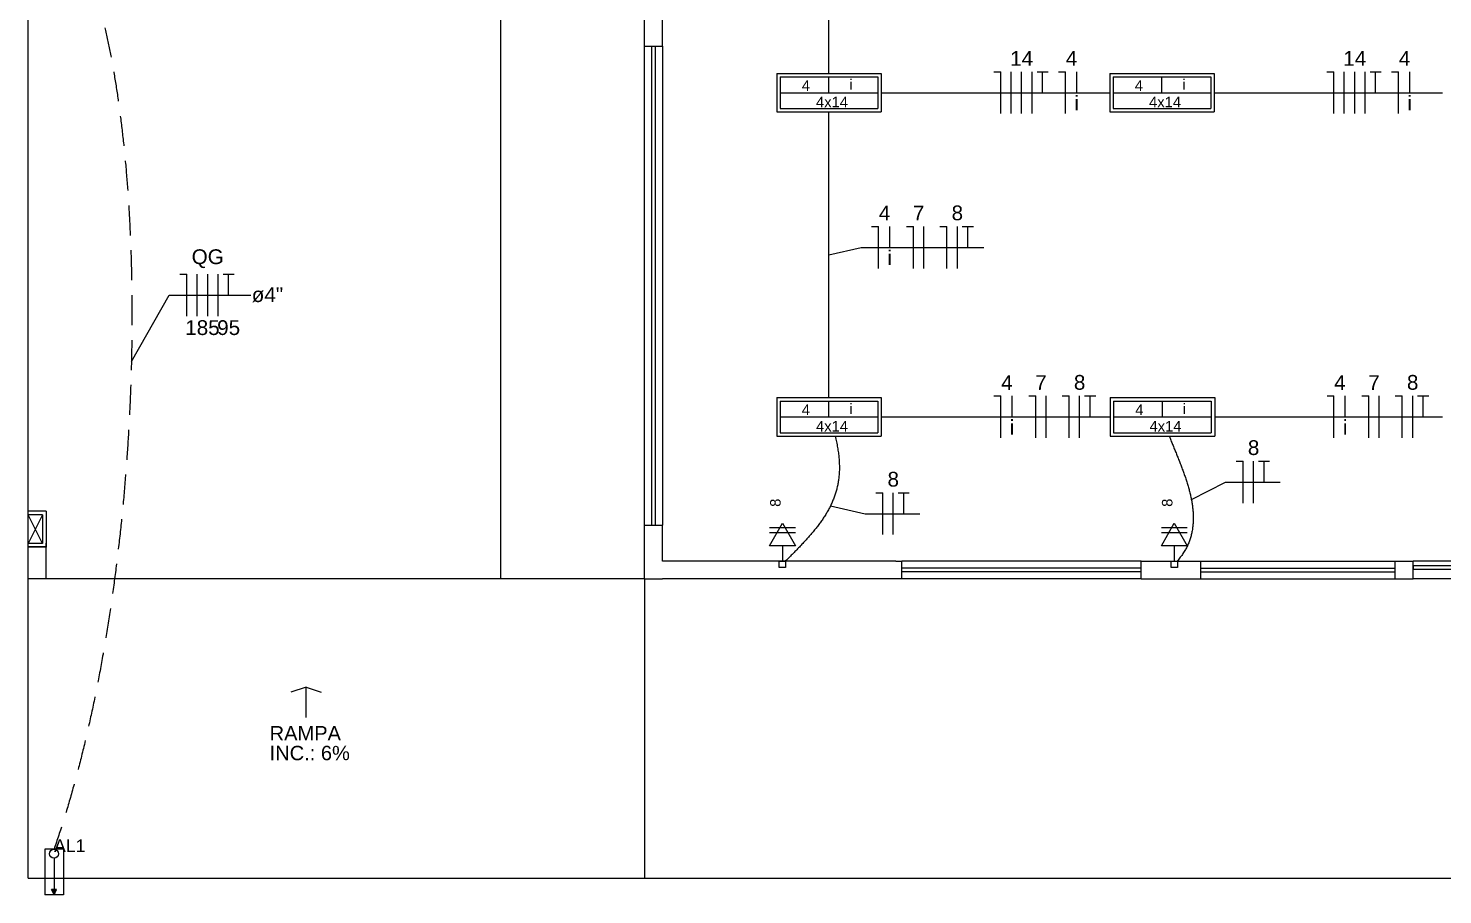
# Model space of a CAD drawing. Extents: x -47 to 87, y -70 to 0.
# Drawn here: x -44 to -20.36, y -70.27 to -55.8 of the extents above; entities that cross this region are included whole.
import ezdxf

# ---------------------------------------------------------------- set-up
doc = ezdxf.new("R2010")
doc.units = 0
doc.header["$MEASUREMENT"] = 0
doc.linetypes.add('DASHED', pattern=[0.75, 0.5, -0.25])
doc.layers.get('0').update_dxf_attribs({"linetype": 'CONTINUOUS'})
for name, color, linetype in [('1', 1, 'CONTINUOUS'), ('EL-CONDUTOS', 4, 'CONTINUOUS'), ('EL-FIOS', 9, 'CONTINUOUS'), ('EL-TEXTOS_FIOS', 7, 'CONTINUOUS'), ('EL-TEXTOS_PONTOS', 3, 'CONTINUOUS'), ('EQUIP', 7, 'CONTINUOUS'), ('P-SIMBOL', 3, 'CONTINUOUS'), ('PAREDES', 6, 'CONTINUOUS'), ('TEXTOS', 3, 'CONTINUOUS')]:
    doc.layers.add(name, color=color, linetype=linetype)
doc.styles.add('ARIAL', font='')
doc.styles.get('ARIAL').set_extended_font_data('Arial')

msp = doc.modelspace()

# ---------------------------------------------------------------- hatches: boundary and pattern name
at = {"layer": 'P-SIMBOL', "linetype": 'CONTINUOUS'}
msp.add_hatch(color=256, dxfattribs=at).paths.add_polyline_path([(-43.57, -70.275), (-43.53, -70.188), (-43.61, -70.188)])

# ---------------------------------------------------------------- linework, layer by layer
for p, q in [((-33.7, -64.1), (-33.7, -56.1)), ((-33.58, -64.1), (-33.58, -56.1)), ((-33.52, -56.1), (-33.52, -64.1)), ((-33.4, -56.1), (-33.4, -64.1)), ((-25.4, -64.7), (-29.4, -64.7)), ((-24.4, -64.7), (-21.15, -64.7)), ((-44, -70), (-44, -65)), ((-33.7, -65), (-33.7, -70)), ((-25.4, -64.82), (-29.4, -64.82)), ((-25.4, -64.88), (-29.4, -64.88)), ((-25.4, -65), (-29.4, -65)), ((-24.4, -64.82), (-21.15, -64.82)), ((-24.4, -64.88), (-21.15, -64.88)), ((-24.4, -65), (-21.15, -65)), ((-12.85, -65), (-20.85, -65)), ((-44, -70), (0, -70))]:
    msp.add_line(p, q)
at = {"color": 8}
for p, q in [((-12.85, -64.7), (-20.85, -64.7)), ((-12.85, -65), (-20.85, -65))]:
    msp.add_line(p, q, dxfattribs=at)
msp.add_lwpolyline([(-18.85, -64.779), (-20.85, -64.779), (-20.85, -64.838), (-18.85, -64.838), (-18.85, -64.779)], close=True)
at = {"layer": '1'}
for p, q in [((-36.1, -65), (-36.1, -40.1)), ((-43.76, -63.927), (-44, -64.407)), ((-43.76, -64.407), (-44, -63.927)), ((-33.7, -65), (-43.7, -65))]:
    msp.add_line(p, q, dxfattribs=at)
at = {"layer": 'EL-CONDUTOS', "linetype": 'CONTINUOUS'}
for points, knots in [([(-30.617, -56.554), (-30.617, -56.48), (-30.617, -56.337), (-30.617, -56.127), (-30.617, -55.93), (-30.617, -55.744), (-30.617, -55.568), (-30.617, -55.401), (-30.617, -55.243), (-30.617, -55.092), (-30.617, -54.948), (-30.617, -54.809), (-30.617, -54.675), (-30.617, -54.545), (-30.617, -54.417), (-30.617, -54.291), (-30.617, -54.167), (-30.617, -54.042), (-30.617, -53.916), (-30.617, -53.789), (-30.617, -53.658), (-30.617, -53.524), (-30.617, -53.386), (-30.617, -53.241), (-30.617, -53.091), (-30.617, -52.932), (-30.617, -52.766), (-30.617, -52.59), (-30.617, -52.404), (-30.617, -52.206), (-30.617, -51.997), (-30.617, -51.853), (-30.617, -51.779)], [0, 0, 0, 0, 0.222141, 0.431254, 0.628271, 0.814122, 0.989737, 1.156047, 1.313982, 1.464473, 1.608451, 1.746846, 1.880588, 2.010609, 2.137838, 2.263207, 2.387645, 2.512083, 2.637452, 2.764683, 2.894705, 3.02845, 3.166848, 3.31083, 3.461325, 3.619265, 3.78558, 3.961201, 4.147058, 4.344082, 4.553203, 4.775352, 4.775352, 4.775352, 4.775352]), ([(-29.74, -56.875), (-29.685, -56.875), (-29.578, -56.875), (-29.421, -56.875), (-29.271, -56.875), (-29.128, -56.875), (-28.991, -56.875), (-28.86, -56.875), (-28.733, -56.875), (-28.611, -56.875), (-28.493, -56.875), (-28.378, -56.875), (-28.265, -56.875), (-28.156, -56.875), (-28.047, -56.875), (-27.94, -56.875), (-27.833, -56.875), (-27.727, -56.875), (-27.619, -56.875), (-27.511, -56.875), (-27.401, -56.875), (-27.289, -56.875), (-27.174, -56.875), (-27.056, -56.875), (-26.934, -56.875), (-26.807, -56.875), (-26.676, -56.875), (-26.538, -56.875), (-26.395, -56.875), (-26.246, -56.875), (-26.089, -56.875), (-25.982, -56.875), (-25.927, -56.875)], [0, 0, 0, 0, 0.164505, 0.321274, 0.470858, 0.613811, 0.750684, 0.882032, 1.008405, 1.130358, 1.248442, 1.36321, 1.475215, 1.585009, 1.693145, 1.800176, 1.906654, 2.013132, 2.120162, 2.228297, 2.33809, 2.450093, 2.564859, 2.682941, 2.80489, 2.931261, 3.062604, 3.199474, 3.342422, 3.492001, 3.648765, 3.813264, 3.813264, 3.813264, 3.813264]), ([(-24.173, -56.875), (-24.118, -56.875), (-24.011, -56.875), (-23.854, -56.875), (-23.705, -56.875), (-23.562, -56.875), (-23.424, -56.875), (-23.293, -56.875), (-23.166, -56.875), (-23.044, -56.875), (-22.926, -56.875), (-22.811, -56.875), (-22.699, -56.875), (-22.589, -56.875), (-22.481, -56.875), (-22.373, -56.875), (-22.267, -56.875), (-22.16, -56.875), (-22.053, -56.875), (-21.944, -56.875), (-21.835, -56.875), (-21.722, -56.875), (-21.607, -56.875), (-21.489, -56.875), (-21.367, -56.875), (-21.24, -56.875), (-21.109, -56.875), (-20.972, -56.875), (-20.829, -56.875), (-20.679, -56.875), (-20.522, -56.875), (-20.415, -56.875), (-20.36, -56.875)], [0, 0, 0, 0, 0.1645, 0.321263, 0.470842, 0.61379, 0.75066, 0.882004, 1.008374, 1.130324, 1.248405, 1.363171, 1.475174, 1.584967, 1.693102, 1.800132, 1.90661, 2.013088, 2.120119, 2.228255, 2.338049, 2.450054, 2.564822, 2.682906, 2.804859, 2.931233, 3.06258, 3.199454, 3.342406, 3.491991, 3.648759, 3.813264, 3.813264, 3.813264, 3.813264]), ([(-30.617, -61.971), (-30.617, -61.897), (-30.617, -61.753), (-30.617, -61.544), (-30.617, -61.346), (-30.617, -61.16), (-30.617, -60.984), (-30.617, -60.818), (-30.617, -60.659), (-30.617, -60.509), (-30.617, -60.364), (-30.617, -60.226), (-30.617, -60.092), (-30.617, -59.961), (-30.617, -59.834), (-30.617, -59.708), (-30.617, -59.583), (-30.617, -59.459), (-30.617, -59.333), (-30.617, -59.205), (-30.617, -59.075), (-30.617, -58.941), (-30.617, -58.802), (-30.617, -58.658), (-30.617, -58.507), (-30.617, -58.349), (-30.617, -58.182), (-30.617, -58.006), (-30.617, -57.82), (-30.617, -57.623), (-30.617, -57.413), (-30.617, -57.27), (-30.617, -57.196)], [0, 0, 0, 0, 0.222149, 0.43127, 0.628294, 0.814151, 0.989772, 1.156087, 1.314027, 1.464523, 1.608504, 1.746902, 1.880647, 2.01067, 2.1379, 2.263269, 2.387708, 2.512146, 2.637514, 2.764743, 2.894764, 3.028506, 3.166901, 3.310879, 3.46137, 3.619306, 3.785615, 3.96123, 4.147081, 4.344098, 4.553212, 4.775352, 4.775352, 4.775352, 4.775352]), ([(-29.746, -62.292), (-29.691, -62.292), (-29.583, -62.292), (-29.426, -62.292), (-29.275, -62.292), (-29.132, -62.292), (-28.994, -62.292), (-28.862, -62.292), (-28.735, -62.292), (-28.612, -62.292), (-28.493, -62.292), (-28.378, -62.292), (-28.266, -62.292), (-28.155, -62.292), (-28.047, -62.292), (-27.939, -62.292), (-27.832, -62.292), (-27.725, -62.292), (-27.618, -62.292), (-27.509, -62.292), (-27.399, -62.292), (-27.286, -62.292), (-27.171, -62.292), (-27.053, -62.292), (-26.93, -62.292), (-26.803, -62.292), (-26.671, -62.292), (-26.534, -62.292), (-26.391, -62.292), (-26.24, -62.292), (-26.083, -62.292), (-25.976, -62.292), (-25.921, -62.292)], [0, 0, 0, 0, 0.165302, 0.322812, 0.473085, 0.616676, 0.754142, 0.886039, 1.012921, 1.135345, 1.253866, 1.369041, 1.481425, 1.591573, 1.700042, 1.807387, 1.914164, 2.020929, 2.128237, 2.236645, 2.346707, 2.45898, 2.57402, 2.692382, 2.814621, 2.941294, 3.072957, 3.210165, 3.353474, 3.503439, 3.660617, 3.825563, 3.825563, 3.825563, 3.825563]), ([(-24.167, -62.292), (-24.112, -62.292), (-24.006, -62.292), (-23.849, -62.292), (-23.699, -62.292), (-23.556, -62.292), (-23.419, -62.292), (-23.288, -62.292), (-23.162, -62.292), (-23.04, -62.292), (-22.922, -62.292), (-22.807, -62.292), (-22.695, -62.292), (-22.585, -62.292), (-22.477, -62.292), (-22.37, -62.292), (-22.263, -62.292), (-22.157, -62.292), (-22.049, -62.292), (-21.941, -62.292), (-21.831, -62.292), (-21.719, -62.292), (-21.605, -62.292), (-21.487, -62.292), (-21.365, -62.292), (-21.238, -62.292), (-21.107, -62.292), (-20.97, -62.292), (-20.827, -62.292), (-20.677, -62.292), (-20.521, -62.292), (-20.414, -62.292), (-20.359, -62.292)], [0, 0, 0, 0, 0.164287, 0.320847, 0.470233, 0.612996, 0.749689, 0.880863, 1.00707, 1.128862, 1.24679, 1.361408, 1.473266, 1.582917, 1.690912, 1.797804, 1.904144, 2.010484, 2.117377, 2.225373, 2.335025, 2.446885, 2.561505, 2.679436, 2.801231, 2.927441, 3.058619, 3.195315, 3.338083, 3.487474, 3.64404, 3.808332, 3.808332, 3.808332, 3.808332]), ([(-30.515, -62.614), (-30.507, -62.646), (-30.491, -62.708), (-30.473, -62.801), (-30.459, -62.89), (-30.449, -62.977), (-30.444, -63.061), (-30.442, -63.142), (-30.444, -63.221), (-30.451, -63.298), (-30.461, -63.372), (-30.474, -63.445), (-30.491, -63.515), (-30.512, -63.584), (-30.536, -63.651), (-30.563, -63.717), (-30.593, -63.782), (-30.626, -63.845), (-30.662, -63.908), (-30.701, -63.969), (-30.743, -64.03), (-30.786, -64.091), (-30.833, -64.151), (-30.882, -64.211), (-30.932, -64.271), (-30.985, -64.33), (-31.04, -64.391), (-31.097, -64.451), (-31.156, -64.512), (-31.216, -64.574), (-31.278, -64.636), (-31.32, -64.678), (-31.341, -64.699)], [0, 0, 0, 0, 0.098421, 0.192754, 0.283314, 0.370426, 0.454423, 0.535645, 0.614435, 0.691139, 0.766099, 0.839655, 0.912136, 0.983859, 1.055124, 1.126212, 1.197384, 1.268877, 1.340905, 1.413658, 1.487304, 1.561989, 1.637839, 1.714962, 1.793451, 1.873383, 1.954824, 2.03783, 2.122449, 2.20872, 2.296681, 2.386364, 2.386364, 2.386364, 2.386364]), ([(-24.929, -62.613), (-24.919, -62.637), (-24.901, -62.683), (-24.873, -62.753), (-24.844, -62.824), (-24.816, -62.894), (-24.787, -62.966), (-24.758, -63.037), (-24.731, -63.109), (-24.704, -63.18), (-24.678, -63.252), (-24.653, -63.324), (-24.629, -63.397), (-24.608, -63.469), (-24.588, -63.54), (-24.571, -63.612), (-24.556, -63.684), (-24.544, -63.755), (-24.535, -63.827), (-24.529, -63.897), (-24.526, -63.968), (-24.528, -64.038), (-24.533, -64.107), (-24.542, -64.176), (-24.555, -64.244), (-24.574, -64.312), (-24.597, -64.379), (-24.625, -64.445), (-24.659, -64.511), (-24.699, -64.575), (-24.744, -64.639), (-24.778, -64.679), (-24.795, -64.7)], [0, 0, 0, 0, 0.074769, 0.150243, 0.226283, 0.302752, 0.379508, 0.456415, 0.533336, 0.610143, 0.686711, 0.762924, 0.838679, 0.913881, 0.988454, 1.062338, 1.135493, 1.207904, 1.279584, 1.350575, 1.420955, 1.490843, 1.560394, 1.629813, 1.699348, 1.769293, 1.839984, 1.911802, 1.985157, 2.060491, 2.138265, 2.218952, 2.218952, 2.218952, 2.218952])]:
    msp.add_open_spline(points, degree=3, knots=knots, dxfattribs=at)
at = {"layer": 'EL-CONDUTOS', "linetype": 'DASHED'}
msp.add_open_spline([(-43.174, -54.362), (-43.13, -54.466), (-43.04, -54.682), (-42.924, -55.026), (-42.815, -55.396), (-42.717, -55.792), (-42.628, -56.211), (-42.549, -56.652), (-42.48, -57.114), (-42.42, -57.595), (-42.37, -58.092), (-42.33, -58.605), (-42.3, -59.131), (-42.279, -59.67), (-42.267, -60.219), (-42.266, -60.777), (-42.274, -61.341), (-42.292, -61.911), (-42.32, -62.485), (-42.357, -63.06), (-42.404, -63.636), (-42.461, -64.211), (-42.528, -64.782), (-42.604, -65.349), (-42.69, -65.909), (-42.786, -66.462), (-42.891, -67.004), (-43.007, -67.535), (-43.132, -68.053), (-43.267, -68.557), (-43.411, -69.044), (-43.517, -69.36), (-43.57, -69.516)], degree=3, knots=[0, 0, 0, 0, 0.339311, 0.702207, 1.088027, 1.495889, 1.924746, 2.373433, 2.840696, 3.325213, 3.82561, 4.340472, 4.868358, 5.407799, 5.957311, 6.515397, 7.080551, 7.65126, 8.22601, 8.803287, 9.381579, 9.959379, 10.535191, 11.107527, 11.674917, 12.235908, 12.789071, 13.333004, 13.866344, 14.387769, 14.896011, 15.389869, 15.389869, 15.389869, 15.389869], dxfattribs=at)
at = {"layer": 'EL-FIOS'}
for p, q in [((-27.863, -56.525), (-27.746, -56.525)), ((-27.746, -57.225), (-27.746, -56.525)), ((-27.571, -57.225), (-27.571, -56.525)), ((-27.396, -57.225), (-27.396, -56.525)), ((-27.221, -57.225), (-27.221, -56.525)), ((-27.139, -56.525), (-26.953, -56.525)), ((-27.046, -56.875), (-27.046, -56.525)), ((-26.779, -56.525), (-26.662, -56.525)), ((-26.662, -57.225), (-26.662, -56.525)), ((-26.476, -56.875), (-26.476, -56.525)), ((-22.296, -56.525), (-22.179, -56.525)), ((-22.179, -57.225), (-22.179, -56.525)), ((-22.004, -57.225), (-22.004, -56.525)), ((-21.829, -57.225), (-21.829, -56.525)), ((-21.654, -57.225), (-21.654, -56.525)), ((-21.573, -56.525), (-21.386, -56.525)), ((-21.479, -56.875), (-21.479, -56.525)), ((-21.212, -56.525), (-21.095, -56.525)), ((-21.095, -57.225), (-21.095, -56.525)), ((-20.909, -56.875), (-20.909, -56.525)), ((-29.904, -59.11), (-29.787, -59.11)), ((-29.787, -59.81), (-29.787, -59.11)), ((-29.601, -59.46), (-29.601, -59.11)), ((-29.322, -59.11), (-29.205, -59.11)), ((-29.205, -59.81), (-29.205, -59.11)), ((-29.03, -59.81), (-29.03, -59.11)), ((-28.763, -59.11), (-28.646, -59.11)), ((-28.646, -59.81), (-28.646, -59.11)), ((-28.471, -59.81), (-28.471, -59.11)), ((-28.39, -59.11), (-28.203, -59.11)), ((-28.296, -59.46), (-28.296, -59.11)), ((-41.468, -59.906), (-41.351, -59.906)), ((-41.351, -60.606), (-41.351, -59.906)), ((-41.176, -60.606), (-41.176, -59.906)), ((-41.001, -60.606), (-41.001, -59.906)), ((-40.826, -60.606), (-40.826, -59.906)), ((-40.745, -59.906), (-40.558, -59.906)), ((-40.651, -60.256), (-40.651, -59.906)), ((-27.859, -61.942), (-27.742, -61.942)), ((-27.742, -62.642), (-27.742, -61.942)), ((-27.556, -62.292), (-27.556, -61.942)), ((-27.277, -61.942), (-27.16, -61.942)), ((-27.16, -62.642), (-27.16, -61.942)), ((-26.985, -62.642), (-26.985, -61.942)), ((-26.718, -61.942), (-26.602, -61.942)), ((-26.602, -62.642), (-26.602, -61.942)), ((-26.427, -62.642), (-26.427, -61.942)), ((-26.345, -61.942), (-26.158, -61.942)), ((-26.252, -62.292), (-26.252, -61.942)), ((-22.292, -61.942), (-22.176, -61.942)), ((-22.176, -62.642), (-22.176, -61.942)), ((-21.989, -62.292), (-21.989, -61.942)), ((-21.71, -61.942), (-21.594, -61.942)), ((-21.594, -62.642), (-21.594, -61.942)), ((-21.419, -62.642), (-21.419, -61.942)), ((-21.151, -61.942), (-21.035, -61.942)), ((-21.035, -62.642), (-21.035, -61.942)), ((-20.86, -62.642), (-20.86, -61.942)), ((-20.778, -61.942), (-20.591, -61.942)), ((-20.685, -62.292), (-20.685, -61.942)), ((-23.811, -63.032), (-23.694, -63.032)), ((-23.694, -63.732), (-23.694, -63.032)), ((-23.519, -63.732), (-23.519, -63.032)), ((-23.438, -63.032), (-23.251, -63.032)), ((-23.344, -63.382), (-23.344, -63.032)), ((-29.834, -63.559), (-29.717, -63.559)), ((-29.717, -64.259), (-29.717, -63.559)), ((-29.542, -64.259), (-29.542, -63.559)), ((-29.461, -63.559), (-29.274, -63.559)), ((-29.367, -63.909), (-29.367, -63.559))]:
    msp.add_line(p, q, dxfattribs=at)
at = {"layer": 'EL-TEXTOS_FIOS'}
for p, q in [((-30.617, -59.583), (-30.079, -59.46)), ((-30.079, -59.46), (-28.028, -59.46)), ((-42.276, -61.368), (-41.643, -60.256)), ((-41.643, -60.256), (-40.281, -60.256)), ((-24.559, -63.673), (-23.986, -63.382)), ((-23.986, -63.382), (-23.076, -63.382)), ((-30.593, -63.78), (-30.009, -63.909)), ((-30.009, -63.909), (-29.099, -63.909))]:
    msp.add_line(p, q, dxfattribs=at)
at = {"layer": 'EQUIP'}
msp.add_line((-43.7, -64.46), (-44, -64.46), dxfattribs=at)
at = {"layer": 'P-SIMBOL'}
for p, q in [((-31.49, -56.553), (-29.743, -56.553)), ((-31.49, -56.553), (-31.49, -57.197)), ((-31.433, -56.61), (-29.801, -56.61)), ((-31.433, -56.61), (-31.433, -57.14)), ((-30.617, -56.875), (-30.617, -56.61)), ((-29.801, -56.61), (-29.801, -57.14)), ((-29.743, -56.553), (-29.743, -57.197)), ((-25.924, -56.553), (-24.177, -56.553)), ((-25.924, -56.553), (-25.924, -57.197)), ((-25.866, -56.61), (-24.234, -56.61)), ((-25.866, -56.61), (-25.866, -57.14)), ((-25.05, -56.875), (-25.05, -56.61)), ((-24.234, -56.61), (-24.234, -57.14)), ((-24.177, -56.553), (-24.177, -57.197)), ((-31.433, -56.875), (-29.801, -56.875)), ((-25.866, -56.875), (-24.234, -56.875)), ((-31.49, -57.197), (-29.743, -57.197)), ((-31.433, -57.14), (-29.801, -57.14)), ((-25.924, -57.197), (-24.177, -57.197)), ((-25.866, -57.14), (-24.234, -57.14)), ((-31.49, -61.969), (-29.743, -61.969)), ((-31.49, -61.969), (-31.49, -62.614)), ((-31.433, -62.027), (-29.801, -62.027)), ((-31.433, -62.027), (-31.433, -62.557)), ((-30.617, -62.292), (-30.617, -62.027)), ((-29.801, -62.027), (-29.801, -62.557)), ((-29.743, -61.969), (-29.743, -62.614)), ((-25.916, -61.969), (-24.169, -61.969)), ((-25.916, -61.969), (-25.916, -62.614)), ((-25.859, -62.027), (-24.227, -62.027)), ((-25.859, -62.027), (-25.859, -62.557)), ((-25.043, -62.292), (-25.043, -62.027)), ((-24.227, -62.027), (-24.227, -62.557)), ((-24.169, -61.969), (-24.169, -62.614)), ((-31.433, -62.292), (-29.801, -62.292)), ((-25.859, -62.292), (-24.227, -62.292)), ((-31.49, -62.614), (-29.743, -62.614)), ((-31.433, -62.557), (-29.801, -62.557)), ((-25.916, -62.614), (-24.169, -62.614)), ((-25.859, -62.557), (-24.227, -62.557)), ((-31.611, -64.444), (-31.395, -64.069)), ((-31.395, -64.069), (-31.178, -64.444)), ((-25.061, -64.444), (-24.845, -64.069)), ((-24.845, -64.069), (-24.628, -64.444)), ((-31.178, -64.146), (-31.611, -64.146)), ((-31.178, -64.227), (-31.611, -64.227)), ((-24.628, -64.146), (-25.061, -64.146)), ((-24.628, -64.227), (-25.061, -64.227)), ((-31.178, -64.444), (-31.611, -64.444)), ((-31.395, -64.444), (-31.395, -64.7)), ((-24.628, -64.444), (-25.061, -64.444)), ((-24.845, -64.444), (-24.845, -64.7)), ((-31.448, -64.7), (-31.342, -64.7)), ((-31.448, -64.806), (-31.448, -64.7)), ((-31.342, -64.7), (-31.342, -64.806)), ((-24.898, -64.7), (-24.792, -64.7)), ((-24.898, -64.806), (-24.898, -64.7)), ((-24.792, -64.7), (-24.792, -64.806)), ((-31.342, -64.806), (-31.448, -64.806)), ((-24.792, -64.806), (-24.898, -64.806)), ((-43.725, -69.516), (-43.725, -70.275)), ((-43.414, -69.516), (-43.725, -69.516)), ((-43.57, -69.666), (-43.57, -70.188)), ((-43.414, -69.516), (-43.414, -70.275)), ((-43.57, -70.275), (-43.61, -70.188)), ((-43.53, -70.188), (-43.61, -70.188)), ((-43.57, -70.275), (-43.53, -70.188)), ((-43.414, -70.275), (-43.725, -70.275))]:
    msp.add_line(p, q, dxfattribs=at)
msp.add_circle((-43.57, -69.591), 0.075, dxfattribs=at)
at = {"layer": 'PAREDES'}
for p, q in [((-44, -65), (-44, 0)), ((-33.7, -56.1), (-33.7, -53.4)), ((-33.4, -56.1), (-33.4, -53.4)), ((-33.7, -56.1), (-33.4, -56.1)), ((-44, -64.467), (-44, -63.867)), ((-44, -64.467), (-44, -63.867)), ((-43.7, -63.867), (-44, -63.867)), ((-43.76, -63.927), (-44, -63.927)), ((-43.76, -63.927), (-43.76, -64.407)), ((-43.7, -63.867), (-43.7, -64.467)), ((-33.7, -64.1), (-33.4, -64.1)), ((-33.7, -65), (-33.7, -64.1)), ((-33.4, -64.7), (-33.4, -64.1)), ((-43.76, -64.407), (-44, -64.407)), ((-43.7, -64.467), (-44, -64.467)), ((-43.7, -65), (-43.7, -64.4)), ((-43.7, -65), (-43.7, -64.4)), ((-29.497, -64.7), (-33.4, -64.7)), ((-29.497, -64.7), (-29.4, -64.7)), ((-29.4, -65), (-29.4, -64.7)), ((-29.4, -65), (-29.4, -64.7)), ((-25.4, -64.7), (-24.4, -64.7)), ((-25.4, -65), (-25.4, -64.7)), ((-24.4, -65), (-24.4, -64.7)), ((-21.15, -65), (-21.15, -64.7)), ((-21.15, -64.7), (-20.85, -64.7)), ((-20.85, -65), (-20.85, -64.7)), ((-43.7, -65), (-44, -65)), ((-33.7, -65), (-33.4, -65)), ((-29.4, -65), (-33.4, -65)), ((-25.4, -65), (-24.4, -65)), ((-21.15, -65), (-20.85, -65))]:
    msp.add_line(p, q, dxfattribs=at)
at = {"layer": 'TEXTOS'}
for p, q in [((-39.357, -66.809), (-39.61, -66.889)), ((-39.357, -67.315), (-39.357, -66.809)), ((-39.357, -66.809), (-39.104, -66.889))]:
    msp.add_line(p, q, dxfattribs=at)

# ---------------------------------------------------------------- texts
at = {"layer": 'EL-TEXTOS_FIOS', "style": 'ARIAL'}
for s, insert, char_height, width, attachment_point in [('14', (-27.396, -56.426), 0.2471, 0.59304, 8), ('4', (-26.563, -56.426), 0.247, 0.29652, 8), ('14', (-21.829, -56.426), 0.2471, 0.59304, 8), ('4', (-20.996, -56.426), 0.247, 0.29652, 8), ('i', (-26.476, -57.171), 0.247, 0.29652, 8), ('i', (-20.909, -57.171), 0.247, 0.29652, 8), ('4', (-29.688, -59.01), 0.247, 0.29652, 8), ('7', (-29.118, -59.01), 0.247, 0.29652, 8), ('8', (-28.471, -59.01), 0.247, 0.29652, 8), ('QG', (-41.001, -59.807), 0.2471, 0.59304, 8), ('i', (-29.601, -59.756), 0.247, 0.29652, 8), ('ø4"', (-40.265, -60.379), 0.2471, 0.88956, 7), ('185', (-41.089, -60.927), 0.2471, 0.88956, 8), ('95', (-40.651, -60.927), 0.2471, 0.59304, 8), ('4', (-27.643, -61.842), 0.247, 0.29652, 8), ('7', (-27.073, -61.842), 0.247, 0.29652, 8), ('8', (-26.427, -61.842), 0.247, 0.29652, 8), ('4', (-22.077, -61.842), 0.247, 0.29652, 8), ('7', (-21.506, -61.842), 0.247, 0.29652, 8), ('8', (-20.86, -61.842), 0.247, 0.29652, 8), ('i', (-27.556, -62.588), 0.247, 0.29652, 8), ('i', (-21.989, -62.588), 0.247, 0.29652, 8), ('8', (-23.519, -62.932), 0.247, 0.29652, 8), ('8', (-29.542, -63.46), 0.247, 0.29652, 8)]:
    msp.add_mtext(s, dxfattribs=dict(at, insert=insert, char_height=char_height, width=width, attachment_point=attachment_point))
at = {"layer": 'EL-TEXTOS_PONTOS', "attachment_point": 7, "style": 'ARIAL'}
for s, insert, char_height, width in [('4', (-31.071, -56.844), 0.176, 0.2118), ('i', (-30.276, -56.827), 0.176, 0.2118), ('4', (-25.505, -56.844), 0.176, 0.2118), ('i', (-24.71, -56.827), 0.176, 0.2118), ('4x14', (-30.833, -57.119), 0.1765, 0.8472), ('4x14', (-25.266, -57.119), 0.1765, 0.8472), ('4', (-31.071, -62.26), 0.176, 0.2118), ('i', (-30.276, -62.244), 0.176, 0.2118), ('4', (-25.497, -62.26), 0.176, 0.2118), ('i', (-24.703, -62.244), 0.176, 0.2118), ('4x14', (-30.833, -62.536), 0.1765, 0.8472), ('4x14', (-25.259, -62.536), 0.1765, 0.8472), ('AL1', (-43.57, -69.562), 0.2118, 0.76248)]:
    msp.add_mtext(s, dxfattribs=dict(at, insert=insert, char_height=char_height, width=width))
at = {"layer": 'EL-TEXTOS_PONTOS', "char_height": 0.176, "width": 0.2118, "attachment_point": 8, "rotation": 90.0002, "style": 'ARIAL'}
for insert in [(-31.422, -63.726), (-24.873, -63.726)]:
    msp.add_mtext('8', dxfattribs=dict(at, insert=insert))
at = {"layer": 'TEXTOS', "char_height": 0.24, "attachment_point": 7, "style": 'ARIAL'}
for s, insert, width in [('RAMPA', (-39.966, -67.697), 1.44), ('INC.: 6%', (-39.966, -68.031), 2.304)]:
    msp.add_mtext(s, dxfattribs=dict(at, insert=insert, width=width))

doc.saveas('drawing.dxf')
